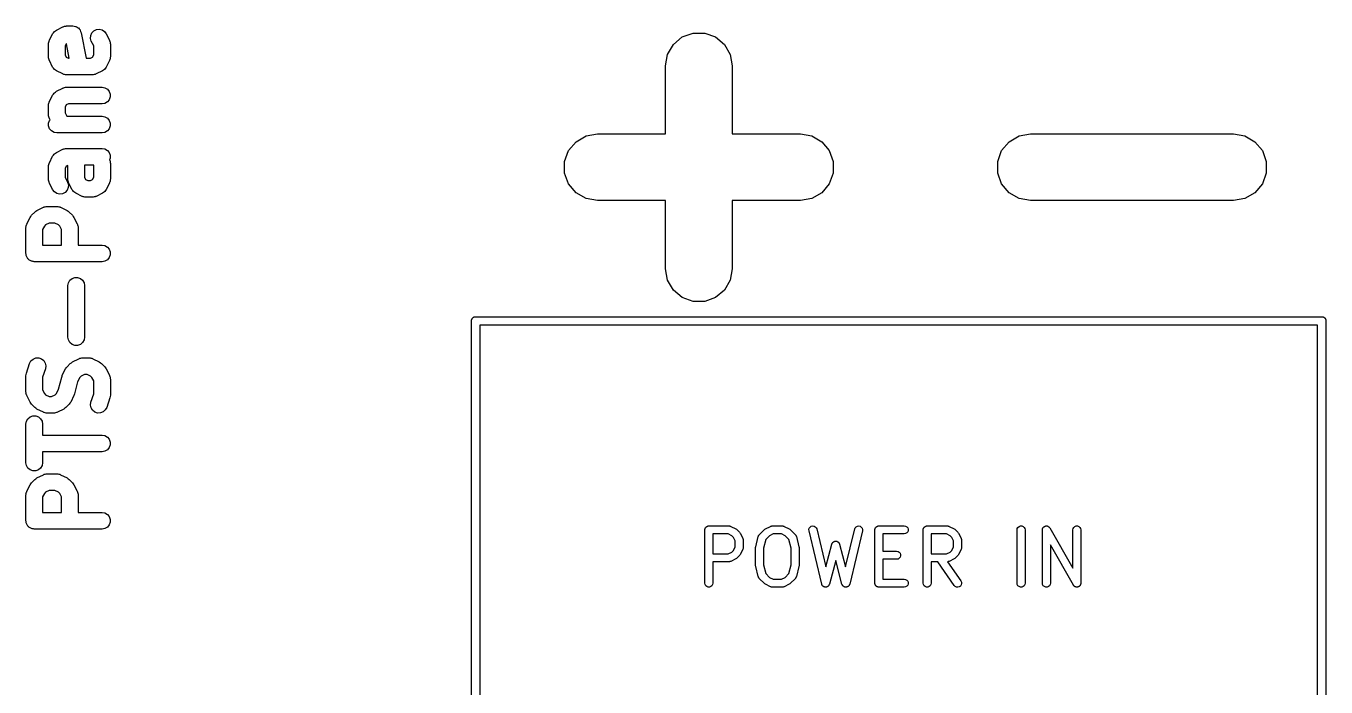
# Model space of a CAD drawing. Extents: x 10 to 287, y -200 to -10.
# Drawn here: x 110.32 to 129.83, y -47.94 to -38.01 of the extents above; entities that cross this region are included whole.
import ezdxf

# ---------------------------------------------------------------- set-up
doc = ezdxf.new("R2010")
doc.units = 0
doc.header["$MEASUREMENT"] = 0
doc.layers.add('BLACK', color=7, linetype='CONTINUOUS')

msp = doc.modelspace()

# ---------------------------------------------------------------- linework, layer by layer
at = {"layer": 'Black'}
for p, q in [((110.775, -38.0757), (110.872, -38.0273)), ((110.872, -38.0273), (110.878, -38.0253)), ((110.878, -38.0253), (110.885, -38.0217)), ((110.885, -38.0217), (110.899, -38.0191)), ((110.899, -38.0191), (110.913, -38.015)), ((110.913, -38.015), (110.92, -38.0154)), ((110.92, -38.0154), (110.927, -38.0141)), ((110.927, -38.0141), (111.024, -38.0141)), ((111.024, -38.0141), (111.044, -38.0177)), ((111.044, -38.0177), (111.064, -38.0207)), ((111.064, -38.0207), (111.066, -38.0214)), ((111.066, -38.0214), (111.067, -38.0217)), ((111.067, -38.0217), (111.085, -38.0318)), ((111.085, -38.0318), (111.102, -38.0416)), ((111.102, -38.0416), (111.103, -38.0427)), ((111.103, -38.0427), (111.105, -38.0434)), ((111.105, -38.0434), (111.118, -38.0589)), ((110.662, -38.256), (110.665, -38.2415)), ((110.665, -38.2415), (110.668, -38.2353)), ((110.668, -38.2353), (110.67, -38.2284)), ((110.67, -38.2284), (110.719, -38.1316)), ((110.719, -38.1316), (110.73, -38.1169)), ((110.73, -38.1169), (110.74, -38.1016)), ((110.74, -38.1016), (110.743, -38.0995)), ((110.743, -38.0995), (110.745, -38.0968)), ((110.745, -38.0968), (110.76, -38.0866)), ((110.76, -38.0866), (110.775, -38.0757)), ((111.118, -38.0589), (111.131, -38.0742)), ((111.131, -38.0742), (111.132, -38.0755)), ((111.132, -38.0755), (111.132, -38.0766)), ((111.132, -38.0766), (111.139, -38.0957)), ((111.139, -38.0957), (111.147, -38.1146)), ((111.147, -38.1146), (111.223, -38.498)), ((111.287, -38.2018), (111.29, -38.1585)), ((111.299, -38.2434), (111.287, -38.2018)), ((111.29, -38.1585), (111.307, -38.1186)), ((111.335, -38.3138), (111.299, -38.2434)), ((111.307, -38.1186), (111.337, -38.0871)), ((111.337, -38.0871), (111.376, -38.0677)), ((111.376, -38.0677), (111.419, -38.0627)), ((111.419, -38.0627), (111.461, -38.0728)), ((111.461, -38.0728), (111.497, -38.0968)), ((111.497, -38.0968), (111.523, -38.1316)), ((111.523, -38.1316), (111.571, -38.2284)), ((111.571, -38.2284), (111.573, -38.2353)), ((111.573, -38.2353), (111.577, -38.2415)), ((111.577, -38.2415), (111.58, -38.256)), ((120.037, -38.2905), (120.17, -38.1789)), ((120.17, -38.1789), (120.333, -38.1195)), ((120.333, -38.1195), (120.507, -38.1195)), ((120.507, -38.1195), (120.67, -38.1789)), ((120.67, -38.1789), (120.803, -38.2905)), ((110.657, -38.2843), (110.659, -38.2772)), ((110.657, -38.4778), (110.657, -38.2843)), ((110.658, -38.27), (110.662, -38.256)), ((110.659, -38.2772), (110.658, -38.27)), ((110.924, -38.2807), (110.907, -38.3138)), ((110.907, -38.3138), (110.907, -38.4483)), ((110.925, -38.2802), (110.924, -38.2807)), ((110.968, -38.498), (110.925, -38.2802)), ((111.335, -38.4483), (111.335, -38.3138)), ((111.58, -38.256), (111.584, -38.27)), ((111.584, -38.27), (111.583, -38.2772)), ((111.583, -38.2772), (111.585, -38.2843)), ((111.585, -38.2843), (111.585, -38.4778)), ((119.95, -38.4409), (120.037, -38.2905)), ((120.803, -38.2905), (120.89, -38.4409)), ((110.659, -38.4849), (110.657, -38.4778)), ((110.658, -38.4921), (110.659, -38.4849)), ((110.662, -38.5061), (110.658, -38.4921)), ((110.665, -38.5206), (110.662, -38.5061)), ((110.668, -38.5268), (110.665, -38.5206)), ((110.67, -38.5337), (110.668, -38.5268)), ((110.719, -38.6305), (110.67, -38.5337)), ((110.73, -38.6452), (110.719, -38.6305)), ((110.907, -38.4483), (110.924, -38.4814)), ((110.924, -38.4814), (110.957, -38.498)), ((110.957, -38.498), (110.968, -38.498)), ((111.223, -38.498), (111.285, -38.498)), ((111.285, -38.498), (111.318, -38.4814)), ((111.318, -38.4814), (111.335, -38.4483)), ((111.523, -38.6305), (111.512, -38.6452)), ((111.571, -38.5337), (111.523, -38.6305)), ((111.573, -38.5268), (111.571, -38.5337)), ((111.577, -38.5206), (111.573, -38.5268)), ((111.58, -38.5061), (111.577, -38.5206)), ((111.584, -38.4921), (111.58, -38.5061)), ((111.585, -38.4778), (111.583, -38.4849)), ((111.583, -38.4849), (111.584, -38.4921)), ((119.92, -38.6119), (119.95, -38.4409)), ((119.92, -39.6357), (119.92, -38.6119)), ((120.89, -38.4409), (120.92, -38.6119)), ((120.92, -38.6119), (120.92, -39.6357)), ((110.74, -38.6605), (110.73, -38.6452)), ((110.743, -38.6626), (110.74, -38.6605)), ((110.745, -38.6653), (110.743, -38.6626)), ((110.76, -38.6755), (110.745, -38.6653)), ((110.775, -38.6864), (110.76, -38.6755)), ((110.872, -38.7348), (110.775, -38.6864)), ((110.878, -38.7368), (110.872, -38.7348)), ((110.885, -38.7404), (110.878, -38.7368)), ((110.899, -38.743), (110.885, -38.7404)), ((110.913, -38.7471), (110.899, -38.743)), ((110.92, -38.7467), (110.913, -38.7471)), ((110.927, -38.748), (110.92, -38.7467)), ((111.314, -38.748), (110.927, -38.748)), ((111.322, -38.7467), (111.314, -38.748)), ((111.329, -38.7471), (111.322, -38.7467)), ((111.343, -38.743), (111.329, -38.7471)), ((111.357, -38.7404), (111.343, -38.743)), ((111.363, -38.7368), (111.357, -38.7404)), ((111.37, -38.7348), (111.363, -38.7368)), ((111.467, -38.6864), (111.37, -38.7348)), ((111.482, -38.6754), (111.467, -38.6864)), ((111.497, -38.6653), (111.482, -38.6754)), ((111.499, -38.6626), (111.497, -38.6653)), ((111.502, -38.6605), (111.499, -38.6626)), ((111.512, -38.6452), (111.502, -38.6605)), ((110.73, -39.0361), (110.74, -39.0208)), ((110.74, -39.0208), (110.743, -39.0188)), ((110.743, -39.0188), (110.745, -39.016)), ((110.745, -39.016), (110.76, -39.0059)), ((110.76, -39.0059), (110.775, -38.995)), ((110.775, -38.995), (110.872, -38.9466)), ((110.872, -38.9466), (110.878, -38.9445)), ((110.878, -38.9445), (110.885, -38.9409)), ((110.885, -38.9409), (110.899, -38.9384)), ((110.899, -38.9384), (110.913, -38.9342)), ((110.913, -38.9342), (110.92, -38.9346)), ((110.92, -38.9346), (110.927, -38.9334)), ((110.927, -38.9334), (111.46, -38.9334)), ((111.46, -38.9334), (111.502, -38.9409)), ((111.502, -38.9409), (111.54, -38.9626)), ((111.54, -38.9626), (111.568, -38.9959)), ((111.568, -38.9959), (111.583, -39.0367)), ((110.657, -39.2035), (110.659, -39.1964)), ((110.657, -39.3487), (110.657, -39.2035)), ((110.658, -39.1892), (110.662, -39.1752)), ((110.659, -39.1964), (110.658, -39.1892)), ((110.662, -39.1752), (110.665, -39.1608)), ((110.665, -39.1608), (110.668, -39.1545)), ((110.668, -39.1545), (110.67, -39.1476)), ((110.67, -39.1476), (110.719, -39.0509)), ((110.719, -39.0509), (110.73, -39.0361)), ((110.924, -39.1999), (110.907, -39.233)), ((110.957, -39.1834), (110.924, -39.1999)), ((111.46, -39.1834), (110.957, -39.1834)), ((111.502, -39.1758), (111.46, -39.1834)), ((111.54, -39.1541), (111.502, -39.1758)), ((111.568, -39.1209), (111.54, -39.1541)), ((111.583, -39.0801), (111.568, -39.1209)), ((111.583, -39.0367), (111.583, -39.0801)), ((110.659, -39.3558), (110.657, -39.3487)), ((110.658, -39.363), (110.659, -39.3558)), ((110.662, -39.377), (110.658, -39.363)), ((110.665, -39.3914), (110.662, -39.377)), ((110.668, -39.3977), (110.665, -39.3914)), ((110.67, -39.4046), (110.668, -39.3977)), ((110.68, -39.424), (110.67, -39.4046)), ((110.907, -39.233), (110.907, -39.3192)), ((110.907, -39.3192), (110.932, -39.3688)), ((110.932, -39.3688), (111.46, -39.3688)), ((111.46, -39.3688), (111.502, -39.3763)), ((111.502, -39.3763), (111.54, -39.3981)), ((111.54, -39.3981), (111.568, -39.4313)), ((110.659, -39.4721), (110.674, -39.4313)), ((110.659, -39.5155), (110.659, -39.4721)), ((110.674, -39.5563), (110.659, -39.5155)), ((110.674, -39.4313), (110.68, -39.424)), ((110.702, -39.5896), (110.674, -39.5563)), ((110.74, -39.6113), (110.702, -39.5896)), ((110.782, -39.6188), (110.74, -39.6113)), ((111.502, -39.6113), (111.46, -39.6188)), ((111.54, -39.5896), (111.502, -39.6113)), ((111.568, -39.5563), (111.54, -39.5896)), ((111.568, -39.4313), (111.583, -39.4721)), ((111.583, -39.5155), (111.568, -39.5563)), ((111.583, -39.4721), (111.583, -39.5155)), ((111.46, -39.6188), (110.782, -39.6188)), ((118.463, -39.8857), (118.575, -39.7527)), ((118.575, -39.7527), (118.725, -39.6659)), ((118.725, -39.6659), (118.896, -39.6357)), ((118.896, -39.6357), (119.92, -39.6357)), ((120.92, -39.6357), (121.944, -39.6357)), ((121.944, -39.6357), (122.115, -39.6659)), ((122.115, -39.6659), (122.265, -39.7527)), ((122.265, -39.7527), (122.377, -39.8857)), ((124.963, -39.8857), (125.075, -39.7527)), ((125.075, -39.7527), (125.225, -39.6659)), ((125.225, -39.6659), (125.396, -39.6357)), ((125.396, -39.6357), (128.444, -39.6357)), ((128.444, -39.6357), (128.615, -39.6659)), ((128.615, -39.6659), (128.765, -39.7527)), ((128.765, -39.7527), (128.877, -39.8857)), ((110.67, -40.0669), (110.719, -39.9701)), ((110.719, -39.9701), (110.73, -39.9554)), ((110.73, -39.9554), (110.74, -39.9401)), ((110.74, -39.9401), (110.743, -39.938)), ((110.743, -39.938), (110.745, -39.9352)), ((110.745, -39.9352), (110.76, -39.9251)), ((110.76, -39.9251), (110.775, -39.9142)), ((110.775, -39.9142), (110.872, -39.8658)), ((110.872, -39.8658), (110.878, -39.8638)), ((110.878, -39.8638), (110.885, -39.8602)), ((110.885, -39.8602), (110.899, -39.8576)), ((110.899, -39.8576), (110.913, -39.8534)), ((110.913, -39.8534), (110.92, -39.8539)), ((110.92, -39.8539), (110.927, -39.8526)), ((110.927, -39.8526), (111.46, -39.8526)), ((111.46, -39.8526), (111.502, -39.8602)), ((111.502, -39.8602), (111.54, -39.8819)), ((111.54, -39.8819), (111.568, -39.9151)), ((111.568, -39.9151), (111.583, -39.9559)), ((111.583, -39.9993), (111.573, -40.025)), ((111.583, -39.9559), (111.583, -39.9993)), ((118.404, -40.0489), (118.463, -39.8857)), ((122.377, -39.8857), (122.436, -40.0489)), ((124.904, -40.0489), (124.963, -39.8857)), ((128.877, -39.8857), (128.936, -40.0489)), ((110.657, -40.1228), (110.659, -40.1157)), ((110.657, -40.3163), (110.657, -40.1228)), ((110.658, -40.1085), (110.662, -40.0944)), ((110.659, -40.1157), (110.658, -40.1085)), ((110.662, -40.0944), (110.665, -40.08)), ((110.665, -40.08), (110.668, -40.0738)), ((110.668, -40.0738), (110.67, -40.0669)), ((110.924, -40.1192), (110.907, -40.1523)), ((110.907, -40.1523), (110.907, -40.2868)), ((110.948, -40.1073), (110.924, -40.1192)), ((110.948, -40.3163), (110.948, -40.1073)), ((111.198, -40.1026), (111.198, -40.2868)), ((111.334, -40.1026), (111.198, -40.1026)), ((111.335, -40.1039), (111.334, -40.1026)), ((111.335, -40.2868), (111.335, -40.1039)), ((111.573, -40.025), (111.573, -40.0254)), ((111.573, -40.0254), (111.577, -40.0316)), ((111.577, -40.0316), (111.58, -40.0461)), ((111.58, -40.0461), (111.584, -40.0601)), ((111.584, -40.0601), (111.583, -40.0673)), ((111.583, -40.0673), (111.585, -40.0744)), ((111.585, -40.0744), (111.585, -40.3163)), ((118.404, -40.2225), (118.404, -40.0489)), ((122.436, -40.0489), (122.436, -40.2225)), ((124.904, -40.2225), (124.904, -40.0489)), ((128.936, -40.0489), (128.936, -40.2225)), ((110.659, -40.3234), (110.657, -40.3163)), ((110.658, -40.3306), (110.659, -40.3234)), ((110.662, -40.3446), (110.658, -40.3306)), ((110.665, -40.359), (110.662, -40.3446)), ((110.668, -40.3653), (110.665, -40.359)), ((110.67, -40.3722), (110.668, -40.3653)), ((110.719, -40.4689), (110.67, -40.3722)), ((110.907, -40.2868), (110.942, -40.3571)), ((110.942, -40.3571), (110.955, -40.3988)), ((110.949, -40.3234), (110.948, -40.3163)), ((110.948, -40.3306), (110.949, -40.3234)), ((110.953, -40.3446), (110.948, -40.3306)), ((110.955, -40.359), (110.953, -40.3446)), ((110.959, -40.3653), (110.955, -40.359)), ((110.961, -40.3722), (110.959, -40.3653)), ((111.009, -40.4689), (110.961, -40.3722)), ((111.198, -40.2868), (111.214, -40.3199)), ((111.214, -40.3199), (111.247, -40.3364)), ((111.247, -40.3364), (111.285, -40.3364)), ((111.285, -40.3364), (111.318, -40.3199)), ((111.318, -40.3199), (111.335, -40.2868)), ((111.571, -40.3722), (111.523, -40.4689)), ((111.573, -40.3653), (111.571, -40.3722)), ((111.577, -40.359), (111.573, -40.3653)), ((111.58, -40.3446), (111.577, -40.359)), ((111.584, -40.3306), (111.58, -40.3446)), ((111.585, -40.3163), (111.583, -40.3234)), ((111.583, -40.3234), (111.584, -40.3306)), ((118.463, -40.3857), (118.404, -40.2225)), ((118.575, -40.5187), (118.463, -40.3857)), ((122.377, -40.3857), (122.265, -40.5187)), ((122.436, -40.2225), (122.377, -40.3857)), ((124.963, -40.3857), (124.904, -40.2225)), ((125.075, -40.5187), (124.963, -40.3857)), ((128.877, -40.3857), (128.765, -40.5187)), ((128.936, -40.2225), (128.877, -40.3857)), ((110.745, -40.5038), (110.719, -40.4689)), ((110.781, -40.5277), (110.745, -40.5038)), ((110.823, -40.5378), (110.781, -40.5277)), ((110.866, -40.5329), (110.823, -40.5378)), ((110.905, -40.5134), (110.866, -40.5329)), ((110.935, -40.4819), (110.905, -40.5134)), ((110.952, -40.4421), (110.935, -40.4819)), ((110.955, -40.3988), (110.952, -40.4421)), ((111.02, -40.4837), (111.009, -40.4689)), ((111.03, -40.499), (111.02, -40.4837)), ((111.033, -40.501), (111.03, -40.499)), ((111.035, -40.5038), (111.033, -40.501)), ((111.05, -40.5139), (111.035, -40.5038)), ((111.065, -40.5249), (111.05, -40.5139)), ((111.162, -40.5732), (111.065, -40.5249)), ((111.169, -40.5753), (111.162, -40.5732)), ((111.175, -40.5789), (111.169, -40.5753)), ((111.189, -40.5814), (111.175, -40.5789)), ((111.203, -40.5856), (111.189, -40.5814)), ((111.211, -40.5852), (111.203, -40.5856)), ((111.218, -40.5864), (111.211, -40.5852)), ((111.314, -40.5864), (111.218, -40.5864)), ((111.322, -40.5852), (111.314, -40.5864)), ((111.329, -40.5856), (111.322, -40.5852)), ((111.343, -40.5814), (111.329, -40.5856)), ((111.357, -40.5789), (111.343, -40.5814)), ((111.363, -40.5753), (111.357, -40.5789)), ((111.37, -40.5732), (111.363, -40.5753)), ((111.467, -40.5249), (111.37, -40.5732)), ((111.482, -40.5139), (111.467, -40.5249)), ((111.497, -40.5038), (111.482, -40.5139)), ((111.499, -40.501), (111.497, -40.5038)), ((111.502, -40.499), (111.499, -40.501)), ((111.512, -40.4837), (111.502, -40.499)), ((111.523, -40.4689), (111.512, -40.4837)), ((118.725, -40.6056), (118.575, -40.5187)), ((122.265, -40.5187), (122.115, -40.6056)), ((125.225, -40.6056), (125.075, -40.5187)), ((128.765, -40.5187), (128.615, -40.6056)), ((110.484, -40.7851), (110.581, -40.7367)), ((110.581, -40.7367), (110.588, -40.7346)), ((110.588, -40.7346), (110.594, -40.731)), ((110.594, -40.731), (110.609, -40.7285)), ((110.609, -40.7285), (110.623, -40.7243)), ((110.623, -40.7243), (110.63, -40.7247)), ((110.63, -40.7247), (110.637, -40.7235)), ((110.637, -40.7235), (110.782, -40.7235)), ((110.782, -40.7235), (110.789, -40.7247)), ((110.789, -40.7247), (110.797, -40.7243)), ((110.797, -40.7243), (110.811, -40.7285)), ((110.811, -40.7285), (110.825, -40.731)), ((110.825, -40.731), (110.831, -40.7346)), ((110.831, -40.7346), (110.838, -40.7367)), ((110.838, -40.7367), (110.935, -40.7851)), ((118.896, -40.6357), (118.725, -40.6056)), ((119.92, -40.6357), (118.896, -40.6357)), ((119.92, -41.6595), (119.92, -40.6357)), ((121.944, -40.6357), (120.92, -40.6357)), ((120.92, -40.6357), (120.92, -41.6595)), ((122.115, -40.6056), (121.944, -40.6357)), ((125.396, -40.6357), (125.225, -40.6056)), ((128.444, -40.6357), (125.396, -40.6357)), ((128.615, -40.6056), (128.444, -40.6357)), ((110.332, -40.9861), (110.38, -40.8893)), ((110.38, -40.8893), (110.392, -40.8732)), ((110.392, -40.8732), (110.404, -40.8569)), ((110.404, -40.8569), (110.452, -40.8085)), ((110.452, -40.8085), (110.468, -40.797)), ((110.468, -40.797), (110.484, -40.7851)), ((110.667, -40.9735), (110.614, -40.9996)), ((110.753, -40.9735), (110.667, -40.9735)), ((110.805, -40.9996), (110.753, -40.9735)), ((110.935, -40.7851), (110.951, -40.797)), ((110.951, -40.797), (110.967, -40.8085)), ((110.967, -40.8085), (111.016, -40.8569)), ((111.016, -40.8569), (111.027, -40.8732)), ((111.027, -40.8732), (111.039, -40.8893)), ((111.039, -40.8893), (111.088, -40.9861)), ((110.319, -41.0277), (110.324, -41.0137)), ((110.32, -41.0349), (110.319, -41.0277)), ((110.319, -41.042), (110.32, -41.0349)), ((110.319, -41.429), (110.319, -41.042)), ((110.324, -41.0137), (110.326, -40.9992)), ((110.326, -40.9992), (110.33, -40.993)), ((110.33, -40.993), (110.332, -40.9861)), ((110.595, -41.0193), (110.569, -41.0715)), ((110.569, -41.0715), (110.569, -41.304)), ((110.614, -40.9996), (110.595, -41.0193)), ((110.825, -41.0193), (110.805, -40.9996)), ((110.851, -41.0715), (110.825, -41.0193)), ((110.851, -41.304), (110.851, -41.0715)), ((111.088, -40.9861), (111.09, -40.993)), ((111.09, -40.993), (111.093, -40.9992)), ((111.093, -40.9992), (111.096, -41.0137)), ((111.096, -41.0137), (111.1, -41.0277)), ((111.1, -41.0277), (111.1, -41.0349)), ((111.1, -41.0349), (111.101, -41.042)), ((111.101, -41.042), (111.101, -41.304)), ((110.569, -41.304), (110.851, -41.304)), ((111.101, -41.304), (111.46, -41.304)), ((111.46, -41.304), (111.502, -41.3116)), ((111.502, -41.3116), (111.54, -41.3333)), ((111.54, -41.3333), (111.568, -41.3665)), ((111.568, -41.3665), (111.583, -41.4073)), ((110.321, -41.4398), (110.319, -41.429)), ((110.321, -41.4508), (110.321, -41.4398)), ((110.324, -41.461), (110.321, -41.4508)), ((110.326, -41.4718), (110.324, -41.461)), ((110.332, -41.4813), (110.326, -41.4718)), ((110.335, -41.4915), (110.332, -41.4813)), ((110.342, -41.4999), (110.335, -41.4915)), ((110.348, -41.5094), (110.342, -41.4999)), ((110.356, -41.5164), (110.348, -41.5094)), ((110.363, -41.5248), (110.356, -41.5164)), ((110.373, -41.5303), (110.363, -41.5248)), ((110.381, -41.5373), (110.373, -41.5303)), ((110.391, -41.541), (110.381, -41.5373)), ((110.401, -41.5465), (110.391, -41.541)), ((110.412, -41.5484), (110.401, -41.5465)), ((110.422, -41.5521), (110.412, -41.5484)), ((110.433, -41.5521), (110.422, -41.5521)), ((110.444, -41.554), (110.433, -41.5521)), ((111.46, -41.554), (110.444, -41.554)), ((111.502, -41.5465), (111.46, -41.554)), ((111.54, -41.5248), (111.502, -41.5465)), ((111.568, -41.4915), (111.54, -41.5248)), ((111.583, -41.4508), (111.568, -41.4915)), ((111.583, -41.4073), (111.583, -41.4508)), ((119.95, -41.8305), (119.92, -41.6595)), ((120.92, -41.6595), (120.89, -41.8305)), ((110.948, -41.9129), (110.955, -41.8701)), ((110.948, -42.687), (110.948, -41.9129)), ((110.955, -41.8701), (110.977, -41.8325)), ((110.977, -41.8325), (111.01, -41.8046)), ((111.01, -41.8046), (111.051, -41.7898)), ((111.051, -41.7898), (111.094, -41.7898)), ((111.094, -41.7898), (111.135, -41.8046)), ((111.135, -41.8046), (111.168, -41.8325)), ((111.168, -41.8325), (111.19, -41.8701)), ((111.19, -41.8701), (111.198, -41.9129)), ((111.198, -41.9129), (111.198, -42.687)), ((120.037, -41.9809), (119.95, -41.8305)), ((120.89, -41.8305), (120.803, -41.9809)), ((120.17, -42.0925), (120.037, -41.9809)), ((120.333, -42.1519), (120.17, -42.0925)), ((120.67, -42.0925), (120.507, -42.1519)), ((120.803, -41.9809), (120.67, -42.0925)), ((120.507, -42.1519), (120.333, -42.1519)), ((117.005, -42.4434), (117.006, -42.4379)), ((117.005, -54.9427), (117.005, -42.4434)), ((117.006, -42.4324), (117.008, -42.4272)), ((117.006, -42.4379), (117.006, -42.4324)), ((117.008, -42.4272), (117.009, -42.4217)), ((117.009, -42.4217), (117.012, -42.4169)), ((117.012, -42.4169), (117.014, -42.4117)), ((117.014, -42.4117), (117.017, -42.4074)), ((117.017, -42.4074), (117.02, -42.4026)), ((117.02, -42.4026), (117.024, -42.399)), ((117.024, -42.399), (117.028, -42.3948)), ((117.028, -42.3948), (117.033, -42.392)), ((117.033, -42.392), (117.037, -42.3884)), ((117.037, -42.3884), (117.042, -42.3865)), ((117.042, -42.3865), (117.047, -42.3837)), ((117.047, -42.3837), (117.052, -42.3828)), ((117.052, -42.3828), (117.058, -42.3809)), ((117.058, -42.3809), (117.063, -42.3809)), ((117.063, -42.3809), (117.069, -42.3799)), ((117.069, -42.3799), (129.769, -42.3799)), ((117.132, -42.5069), (117.132, -54.8792)), ((129.705, -42.5069), (117.132, -42.5069)), ((129.705, -54.8792), (129.705, -42.5069)), ((129.769, -42.3799), (129.774, -42.3809)), ((129.774, -42.3809), (129.78, -42.3809)), ((129.78, -42.3809), (129.785, -42.3828)), ((129.785, -42.3828), (129.79, -42.3837)), ((129.79, -42.3837), (129.795, -42.3865)), ((129.795, -42.3865), (129.8, -42.3884)), ((129.8, -42.3884), (129.805, -42.392)), ((129.805, -42.392), (129.809, -42.3948)), ((129.809, -42.3948), (129.813, -42.399)), ((129.813, -42.399), (129.817, -42.4026)), ((129.817, -42.4026), (129.82, -42.4074)), ((129.82, -42.4074), (129.824, -42.4117)), ((129.824, -42.4117), (129.825, -42.4169)), ((129.825, -42.4169), (129.828, -42.4217)), ((129.828, -42.4217), (129.829, -42.4272)), ((129.829, -42.4272), (129.831, -42.4324)), ((129.831, -42.4324), (129.831, -42.4379)), ((129.831, -42.4379), (129.832, -42.4434)), ((129.832, -42.4434), (129.832, -54.9427)), ((110.955, -42.7297), (110.948, -42.687)), ((110.977, -42.7673), (110.955, -42.7297)), ((111.19, -42.7297), (111.168, -42.7673)), ((111.198, -42.687), (111.19, -42.7297)), ((111.01, -42.7952), (110.977, -42.7673)), ((111.051, -42.8101), (111.01, -42.7952)), ((111.094, -42.8101), (111.051, -42.8101)), ((111.135, -42.7952), (111.094, -42.8101)), ((111.168, -42.7673), (111.135, -42.7952)), ((110.325, -43.228), (110.373, -43.0829)), ((110.373, -43.0829), (110.394, -43.0447)), ((110.394, -43.0447), (110.427, -43.0159)), ((110.427, -43.0159), (110.467, -42.9999)), ((110.467, -42.9999), (110.51, -42.9987)), ((110.51, -42.9987), (110.552, -43.0125)), ((110.552, -43.0125), (110.586, -43.0394)), ((110.586, -43.0394), (110.608, -43.0764)), ((110.608, -43.0764), (110.617, -43.119)), ((110.617, -43.119), (110.611, -43.1619)), ((110.936, -43.1308), (110.984, -43.0824)), ((110.984, -43.0824), (111.001, -43.0709)), ((111.001, -43.0709), (111.017, -43.059)), ((111.017, -43.059), (111.113, -43.0106)), ((111.113, -43.0106), (111.12, -43.0085)), ((111.12, -43.0085), (111.127, -43.0049)), ((111.127, -43.0049), (111.141, -43.0024)), ((111.141, -43.0024), (111.155, -42.9982)), ((111.155, -42.9982), (111.162, -42.9986)), ((111.162, -42.9986), (111.169, -42.9974)), ((111.169, -42.9974), (111.266, -42.9974)), ((111.266, -42.9974), (111.273, -42.9986)), ((111.273, -42.9986), (111.28, -42.9982)), ((111.28, -42.9982), (111.294, -43.0024)), ((111.294, -43.0024), (111.309, -43.0049)), ((111.309, -43.0049), (111.315, -43.0085)), ((111.315, -43.0085), (111.322, -43.0106)), ((111.322, -43.0106), (111.419, -43.059)), ((111.419, -43.059), (111.435, -43.0709)), ((111.435, -43.0709), (111.451, -43.0824)), ((111.451, -43.0824), (111.5, -43.1308)), ((110.319, -43.2675), (110.322, -43.2478)), ((110.319, -43.5094), (110.319, -43.2675)), ((110.322, -43.2478), (110.325, -43.228)), ((110.611, -43.1619), (110.569, -43.2878)), ((110.569, -43.2878), (110.569, -43.4799)), ((110.809, -43.4658), (110.855, -43.2856)), ((110.855, -43.2856), (110.86, -43.2731)), ((110.86, -43.2731), (110.864, -43.26)), ((110.864, -43.26), (110.912, -43.1632)), ((110.912, -43.1632), (110.924, -43.1471)), ((110.924, -43.1471), (110.936, -43.1308)), ((111.127, -43.2932), (111.094, -43.3595)), ((111.147, -43.2735), (111.127, -43.2932)), ((111.199, -43.2474), (111.147, -43.2735)), ((111.237, -43.2474), (111.199, -43.2474)), ((111.289, -43.2735), (111.237, -43.2474)), ((111.309, -43.2932), (111.289, -43.2735)), ((111.335, -43.3454), (111.309, -43.2932)), ((111.5, -43.1308), (111.511, -43.1472)), ((111.511, -43.1472), (111.523, -43.1632)), ((111.523, -43.1632), (111.571, -43.26)), ((111.571, -43.26), (111.573, -43.2669)), ((111.573, -43.2669), (111.577, -43.2732)), ((111.577, -43.2732), (111.58, -43.2876)), ((111.58, -43.2876), (111.584, -43.3016)), ((111.584, -43.3016), (111.583, -43.3088)), ((111.583, -43.3088), (111.585, -43.3159)), ((111.585, -43.3159), (111.585, -43.5578)), ((110.32, -43.5165), (110.319, -43.5094)), ((110.569, -43.4799), (110.595, -43.5321)), ((110.776, -43.5321), (110.809, -43.4658)), ((111.094, -43.3595), (111.049, -43.5397)), ((111.335, -43.5375), (111.335, -43.3454)), ((110.319, -43.5237), (110.32, -43.5165)), ((110.324, -43.5378), (110.319, -43.5237)), ((110.326, -43.5522), (110.324, -43.5378)), ((110.33, -43.5584), (110.326, -43.5522)), ((110.332, -43.5653), (110.33, -43.5584)), ((110.38, -43.6621), (110.332, -43.5653)), ((110.392, -43.6782), (110.38, -43.6621)), ((110.404, -43.6946), (110.392, -43.6782)), ((110.452, -43.743), (110.404, -43.6946)), ((110.595, -43.5321), (110.614, -43.5518)), ((110.614, -43.5518), (110.667, -43.578)), ((110.667, -43.578), (110.704, -43.578)), ((110.704, -43.578), (110.757, -43.5518)), ((110.757, -43.5518), (110.776, -43.5321)), ((110.967, -43.6946), (110.919, -43.743)), ((110.979, -43.6782), (110.967, -43.6946)), ((110.991, -43.6621), (110.979, -43.6782)), ((111.039, -43.5653), (110.991, -43.6621)), ((111.043, -43.5522), (111.039, -43.5653)), ((111.049, -43.5397), (111.043, -43.5522)), ((111.286, -43.7064), (111.293, -43.6634)), ((111.295, -43.7489), (111.286, -43.7064)), ((111.293, -43.6634), (111.335, -43.5375)), ((111.578, -43.5973), (111.53, -43.7425)), ((111.581, -43.5775), (111.578, -43.5973)), ((111.585, -43.5578), (111.581, -43.5775)), ((110.348, -43.9129), (110.381, -43.885)), ((110.381, -43.885), (110.422, -43.8701)), ((110.422, -43.8701), (110.465, -43.8701)), ((110.468, -43.7544), (110.452, -43.743)), ((110.465, -43.8701), (110.506, -43.885)), ((110.484, -43.7664), (110.468, -43.7544)), ((110.581, -43.8148), (110.484, -43.7664)), ((110.506, -43.885), (110.539, -43.9129)), ((110.588, -43.8168), (110.581, -43.8148)), ((110.594, -43.8204), (110.588, -43.8168)), ((110.609, -43.823), (110.594, -43.8204)), ((110.623, -43.8271), (110.609, -43.823)), ((110.63, -43.8267), (110.623, -43.8271)), ((110.637, -43.828), (110.63, -43.8267)), ((110.734, -43.828), (110.637, -43.828)), ((110.741, -43.8267), (110.734, -43.828)), ((110.748, -43.8271), (110.741, -43.8267)), ((110.762, -43.823), (110.748, -43.8271)), ((110.777, -43.8204), (110.762, -43.823)), ((110.783, -43.8168), (110.777, -43.8204)), ((110.79, -43.8148), (110.783, -43.8168)), ((110.887, -43.7664), (110.79, -43.8148)), ((110.903, -43.7544), (110.887, -43.7664)), ((110.919, -43.743), (110.903, -43.7544)), ((111.318, -43.7859), (111.295, -43.7489)), ((111.352, -43.8129), (111.318, -43.7859)), ((111.393, -43.8266), (111.352, -43.8129)), ((111.436, -43.8254), (111.393, -43.8266)), ((111.477, -43.8095), (111.436, -43.8254)), ((111.509, -43.7807), (111.477, -43.8095)), ((111.53, -43.7425), (111.509, -43.7807)), ((110.319, -43.9932), (110.326, -43.9505)), ((110.319, -44.5738), (110.319, -43.9932)), ((110.326, -43.9505), (110.348, -43.9129)), ((110.539, -43.9129), (110.561, -43.9505)), ((110.561, -43.9505), (110.569, -43.9932)), ((110.569, -43.9932), (110.569, -44.1585)), ((110.569, -44.1585), (111.46, -44.1585)), ((111.46, -44.1585), (111.502, -44.1661)), ((111.502, -44.1661), (111.54, -44.1878)), ((111.54, -44.1878), (111.568, -44.221)), ((111.568, -44.221), (111.583, -44.2618)), ((111.583, -44.2618), (111.583, -44.3052)), ((111.46, -44.4085), (110.569, -44.4085)), ((110.569, -44.4085), (110.569, -44.5738)), ((111.502, -44.401), (111.46, -44.4085)), ((111.54, -44.3793), (111.502, -44.401)), ((111.568, -44.346), (111.54, -44.3793)), ((111.583, -44.3052), (111.568, -44.346)), ((110.326, -44.6166), (110.319, -44.5738)), ((110.348, -44.6542), (110.326, -44.6166)), ((110.381, -44.6821), (110.348, -44.6542)), ((110.422, -44.6969), (110.381, -44.6821)), ((110.506, -44.6821), (110.465, -44.6969)), ((110.539, -44.6542), (110.506, -44.6821)), ((110.561, -44.6166), (110.539, -44.6542)), ((110.569, -44.5738), (110.561, -44.6166)), ((110.392, -44.8889), (110.404, -44.8725)), ((110.404, -44.8725), (110.452, -44.8241)), ((110.465, -44.6969), (110.422, -44.6969)), ((110.452, -44.8241), (110.468, -44.8126)), ((110.468, -44.8126), (110.484, -44.8007)), ((110.484, -44.8007), (110.581, -44.7523)), ((110.581, -44.7523), (110.588, -44.7502)), ((110.588, -44.7502), (110.594, -44.7466)), ((110.594, -44.7466), (110.609, -44.7441)), ((110.609, -44.7441), (110.623, -44.7399)), ((110.623, -44.7399), (110.63, -44.7403)), ((110.63, -44.7403), (110.637, -44.7391)), ((110.637, -44.7391), (110.782, -44.7391)), ((110.782, -44.7391), (110.789, -44.7403)), ((110.789, -44.7403), (110.797, -44.7399)), ((110.797, -44.7399), (110.811, -44.7441)), ((110.811, -44.7441), (110.825, -44.7466)), ((110.825, -44.7466), (110.831, -44.7502)), ((110.831, -44.7502), (110.838, -44.7523)), ((110.838, -44.7523), (110.935, -44.8007)), ((110.935, -44.8007), (110.951, -44.8126)), ((110.951, -44.8126), (110.967, -44.8241)), ((110.967, -44.8241), (111.016, -44.8725)), ((111.016, -44.8725), (111.027, -44.8889)), ((110.319, -45.0433), (110.324, -45.0293)), ((110.32, -45.0505), (110.319, -45.0433)), ((110.319, -45.0576), (110.32, -45.0505)), ((110.319, -45.4447), (110.319, -45.0576)), ((110.324, -45.0293), (110.326, -45.0149)), ((110.326, -45.0149), (110.33, -45.0086)), ((110.33, -45.0086), (110.332, -45.0017)), ((110.332, -45.0017), (110.38, -44.905)), ((110.38, -44.905), (110.392, -44.8889)), ((110.595, -45.0349), (110.569, -45.0871)), ((110.614, -45.0152), (110.595, -45.0349)), ((110.667, -44.9891), (110.614, -45.0152)), ((110.753, -44.9891), (110.667, -44.9891)), ((110.805, -45.0152), (110.753, -44.9891)), ((110.825, -45.0349), (110.805, -45.0152)), ((110.851, -45.0871), (110.825, -45.0349)), ((111.027, -44.8889), (111.039, -44.905)), ((111.039, -44.905), (111.088, -45.0017)), ((111.088, -45.0017), (111.09, -45.0086)), ((111.09, -45.0086), (111.093, -45.0149)), ((111.093, -45.0149), (111.096, -45.0293)), ((111.096, -45.0293), (111.1, -45.0433)), ((111.1, -45.0433), (111.1, -45.0505)), ((111.1, -45.0505), (111.101, -45.0576)), ((111.101, -45.0576), (111.101, -45.3197)), ((110.569, -45.0871), (110.569, -45.3197)), ((110.851, -45.3197), (110.851, -45.0871)), ((110.321, -45.4554), (110.319, -45.4447)), ((110.321, -45.4664), (110.321, -45.4554)), ((110.569, -45.3197), (110.851, -45.3197)), ((111.101, -45.3197), (111.46, -45.3197)), ((111.46, -45.3197), (111.502, -45.3272)), ((111.502, -45.3272), (111.54, -45.3489)), ((111.54, -45.3489), (111.568, -45.3822)), ((111.568, -45.3822), (111.583, -45.423)), ((111.583, -45.423), (111.583, -45.4664)), ((110.324, -45.4766), (110.321, -45.4664)), ((110.326, -45.4874), (110.324, -45.4766)), ((110.332, -45.4969), (110.326, -45.4874)), ((110.335, -45.5072), (110.332, -45.4969)), ((110.342, -45.5155), (110.335, -45.5072)), ((110.348, -45.525), (110.342, -45.5155)), ((110.356, -45.532), (110.348, -45.525)), ((110.363, -45.5404), (110.356, -45.532)), ((110.373, -45.5459), (110.363, -45.5404)), ((110.381, -45.5529), (110.373, -45.5459)), ((110.391, -45.5567), (110.381, -45.5529)), ((110.401, -45.5621), (110.391, -45.5567)), ((110.412, -45.564), (110.401, -45.5621)), ((110.422, -45.5678), (110.412, -45.564)), ((110.433, -45.5678), (110.422, -45.5678)), ((110.444, -45.5697), (110.433, -45.5678)), ((111.46, -45.5697), (110.444, -45.5697)), ((111.502, -45.5621), (111.46, -45.5697)), ((111.54, -45.5404), (111.502, -45.5621)), ((111.568, -45.5072), (111.54, -45.5404)), ((111.583, -45.4664), (111.568, -45.5072)), ((120.508, -45.5818), (120.509, -45.5767)), ((120.508, -46.3819), (120.508, -45.5818)), ((120.509, -45.5715), (120.511, -45.5666)), ((120.509, -45.5767), (120.509, -45.5715)), ((120.511, -45.5666), (120.512, -45.5614)), ((120.512, -45.5614), (120.514, -45.5569)), ((120.514, -45.5569), (120.516, -45.552)), ((120.516, -45.552), (120.519, -45.548)), ((120.519, -45.548), (120.522, -45.5435)), ((120.522, -45.5435), (120.526, -45.5401)), ((120.526, -45.5401), (120.529, -45.5361)), ((120.529, -45.5361), (120.534, -45.5335)), ((120.534, -45.5335), (120.538, -45.5302)), ((120.538, -45.5302), (120.543, -45.5284)), ((120.543, -45.5284), (120.547, -45.5258)), ((120.547, -45.5258), (120.552, -45.5249)), ((120.552, -45.5249), (120.557, -45.5231)), ((120.557, -45.5231), (120.563, -45.5231)), ((120.563, -45.5231), (120.568, -45.5222)), ((120.568, -45.5222), (120.873, -45.5222)), ((120.627, -45.6415), (120.627, -45.9413)), ((120.858, -45.6415), (120.627, -45.6415)), ((120.913, -45.669), (120.858, -45.6415)), ((120.873, -45.5222), (120.876, -45.5228)), ((120.876, -45.5228), (120.879, -45.5226)), ((120.879, -45.5226), (120.886, -45.5245)), ((120.886, -45.5245), (120.893, -45.5258)), ((120.893, -45.5258), (120.896, -45.5275)), ((120.896, -45.5275), (120.899, -45.5285)), ((120.899, -45.5285), (120.975, -45.5666)), ((120.975, -45.5666), (120.983, -45.5723)), ((120.983, -45.5723), (120.991, -45.5777)), ((120.991, -45.5777), (121.029, -45.6158)), ((121.029, -45.6158), (121.035, -45.6237)), ((121.035, -45.6237), (121.04, -45.6314)), ((121.04, -45.6314), (121.078, -45.7076)), ((121.318, -45.6627), (121.322, -45.6586)), ((121.322, -45.6586), (121.326, -45.6539)), ((121.326, -45.6539), (121.402, -45.5777)), ((121.402, -45.5777), (121.41, -45.5723)), ((121.41, -45.5723), (121.417, -45.5666)), ((121.417, -45.5666), (121.494, -45.5285)), ((121.534, -45.6415), (121.479, -45.669)), ((121.494, -45.5285), (121.497, -45.5275)), ((121.497, -45.5275), (121.5, -45.5258)), ((121.5, -45.5258), (121.507, -45.5245)), ((121.507, -45.5245), (121.513, -45.5226)), ((121.513, -45.5226), (121.517, -45.5228)), ((121.517, -45.5228), (121.52, -45.5222)), ((121.52, -45.5222), (121.673, -45.5222)), ((121.659, -45.6415), (121.534, -45.6415)), ((121.713, -45.669), (121.659, -45.6415)), ((121.673, -45.5222), (121.676, -45.5228)), ((121.676, -45.5228), (121.679, -45.5226)), ((121.679, -45.5226), (121.686, -45.5245)), ((121.686, -45.5245), (121.693, -45.5258)), ((121.693, -45.5258), (121.696, -45.5275)), ((121.696, -45.5275), (121.699, -45.5285)), ((121.699, -45.5285), (121.776, -45.5666)), ((121.776, -45.5666), (121.783, -45.5723)), ((121.783, -45.5723), (121.791, -45.5777)), ((121.791, -45.5777), (121.867, -45.6539)), ((121.867, -45.6539), (121.871, -45.6586)), ((121.871, -45.6586), (121.875, -45.6627)), ((122.071, -45.575), (122.076, -45.5551)), ((122.072, -45.5957), (122.071, -45.575)), ((122.262, -46.3958), (122.072, -45.5957)), ((122.076, -45.5551), (122.089, -45.5385)), ((122.089, -45.5385), (122.106, -45.5271)), ((122.106, -45.5271), (122.126, -45.5223)), ((122.126, -45.5223), (122.147, -45.5247)), ((122.147, -45.5247), (122.165, -45.5339)), ((122.165, -45.5339), (122.18, -45.549)), ((122.18, -45.549), (122.188, -45.568)), ((122.188, -45.568), (122.324, -46.138)), ((122.622, -46.138), (122.758, -45.568)), ((122.874, -45.5957), (122.683, -46.3958)), ((122.758, -45.568), (122.766, -45.549)), ((122.766, -45.549), (122.78, -45.5339)), ((122.78, -45.5339), (122.799, -45.5247)), ((122.799, -45.5247), (122.819, -45.5223)), ((122.819, -45.5223), (122.839, -45.5271)), ((122.839, -45.5271), (122.857, -45.5385)), ((122.857, -45.5385), (122.869, -45.5551)), ((122.869, -45.5551), (122.875, -45.575)), ((122.875, -45.575), (122.874, -45.5957)), ((123.061, -45.5818), (123.062, -45.5767)), ((123.061, -46.3819), (123.061, -45.5818)), ((123.062, -45.5715), (123.063, -45.5666)), ((123.062, -45.5767), (123.062, -45.5715)), ((123.063, -45.5666), (123.064, -45.5614)), ((123.064, -45.5614), (123.067, -45.5569)), ((123.067, -45.5569), (123.069, -45.552)), ((123.069, -45.552), (123.072, -45.548)), ((123.072, -45.548), (123.075, -45.5435)), ((123.075, -45.5435), (123.079, -45.5401)), ((123.079, -45.5401), (123.082, -45.5361)), ((123.082, -45.5361), (123.087, -45.5335)), ((123.087, -45.5335), (123.091, -45.5302)), ((123.091, -45.5302), (123.096, -45.5284)), ((123.096, -45.5284), (123.1, -45.5258)), ((123.1, -45.5258), (123.105, -45.5249)), ((123.105, -45.5249), (123.11, -45.5231)), ((123.11, -45.5231), (123.115, -45.5231)), ((123.115, -45.5231), (123.12, -45.5222)), ((123.12, -45.5222), (123.501, -45.5222)), ((123.501, -45.6415), (123.18, -45.6415)), ((123.18, -45.6415), (123.18, -45.9032)), ((123.501, -45.5222), (123.522, -45.5258)), ((123.522, -45.6379), (123.501, -45.6415)), ((123.522, -45.5258), (123.54, -45.5361)), ((123.54, -45.6276), (123.522, -45.6379)), ((123.54, -45.5361), (123.553, -45.552)), ((123.553, -45.6117), (123.54, -45.6276)), ((123.553, -45.552), (123.56, -45.5715)), ((123.56, -45.5922), (123.553, -45.6117)), ((123.56, -45.5715), (123.56, -45.5922)), ((123.785, -45.5818), (123.786, -45.5767)), ((123.785, -46.3819), (123.785, -45.5818)), ((123.786, -45.5715), (123.787, -45.5666)), ((123.786, -45.5767), (123.786, -45.5715)), ((123.787, -45.5666), (123.788, -45.5614)), ((123.788, -45.5614), (123.791, -45.5569)), ((123.791, -45.5569), (123.793, -45.552)), ((123.793, -45.552), (123.796, -45.548)), ((123.796, -45.548), (123.799, -45.5435)), ((123.799, -45.5435), (123.803, -45.5401)), ((123.803, -45.5401), (123.806, -45.5361)), ((123.806, -45.5361), (123.811, -45.5335)), ((123.811, -45.5335), (123.815, -45.5302)), ((123.815, -45.5302), (123.819, -45.5284)), ((123.819, -45.5284), (123.824, -45.5258)), ((123.824, -45.5258), (123.829, -45.5249)), ((123.829, -45.5249), (123.834, -45.5231)), ((123.834, -45.5231), (123.839, -45.5231)), ((123.839, -45.5231), (123.844, -45.5222)), ((123.844, -45.5222), (124.149, -45.5222)), ((123.904, -45.6415), (123.904, -45.9413)), ((124.135, -45.6415), (123.904, -45.6415)), ((124.19, -45.669), (124.135, -45.6415)), ((124.149, -45.5222), (124.153, -45.5228)), ((124.153, -45.5228), (124.156, -45.5226)), ((124.156, -45.5226), (124.163, -45.5245)), ((124.163, -45.5245), (124.17, -45.5258)), ((124.17, -45.5258), (124.173, -45.5275)), ((124.173, -45.5275), (124.176, -45.5285)), ((124.176, -45.5285), (124.252, -45.5666)), ((124.252, -45.5666), (124.26, -45.5723)), ((124.26, -45.5723), (124.268, -45.5777)), ((124.268, -45.5777), (124.306, -45.6158)), ((124.306, -45.6158), (124.311, -45.6237)), ((124.311, -45.6237), (124.317, -45.6314)), ((124.317, -45.6314), (124.355, -45.7076)), ((125.194, -45.5818), (125.198, -45.5614)), ((125.194, -46.3819), (125.194, -45.5818)), ((125.198, -45.5614), (125.208, -45.5435)), ((125.208, -45.5435), (125.224, -45.5302)), ((125.224, -45.5302), (125.244, -45.5231)), ((125.244, -45.5231), (125.264, -45.5231)), ((125.264, -45.5231), (125.284, -45.5302)), ((125.284, -45.5302), (125.3, -45.5435)), ((125.3, -45.5435), (125.31, -45.5614)), ((125.31, -45.5614), (125.314, -45.5818)), ((125.314, -45.5818), (125.314, -46.3819)), ((125.575, -45.5818), (125.576, -45.5766)), ((125.575, -46.3819), (125.575, -45.5818)), ((125.576, -45.5712), (125.578, -45.5664)), ((125.576, -45.5766), (125.576, -45.5712)), ((125.578, -45.5664), (125.579, -45.5614)), ((125.579, -45.5614), (125.582, -45.5568)), ((125.582, -45.5568), (125.583, -45.5518)), ((125.583, -45.5518), (125.587, -45.5479)), ((125.587, -45.5479), (125.589, -45.5435)), ((125.589, -45.5435), (125.593, -45.54)), ((125.593, -45.54), (125.597, -45.536)), ((125.597, -45.536), (125.601, -45.5334)), ((125.601, -45.5334), (125.605, -45.5302)), ((125.605, -45.5302), (125.61, -45.5283)), ((125.61, -45.5283), (125.615, -45.5257)), ((125.615, -45.5257), (125.62, -45.5248)), ((125.62, -45.5248), (125.625, -45.5231)), ((125.625, -45.5231), (125.63, -45.5231)), ((125.63, -45.5231), (125.635, -45.5222)), ((125.635, -45.5222), (125.64, -45.5231)), ((125.64, -45.5231), (125.645, -45.5231)), ((125.645, -45.5231), (125.65, -45.5249)), ((125.65, -45.5249), (125.656, -45.5259)), ((125.656, -45.5259), (125.66, -45.5284)), ((125.66, -45.5284), (125.665, -45.5302)), ((125.665, -45.5302), (125.669, -45.5336)), ((125.669, -45.5336), (125.674, -45.5363)), ((125.674, -45.5363), (125.677, -45.5402)), ((125.677, -45.5402), (125.681, -45.5435)), ((125.681, -45.5435), (125.683, -45.5481)), ((125.683, -45.5481), (125.687, -45.5522)), ((125.687, -45.5522), (126.033, -46.1572)), ((126.033, -45.5818), (126.036, -45.5614)), ((126.033, -46.1572), (126.033, -45.5818)), ((126.036, -45.5614), (126.047, -45.5435)), ((126.047, -45.5435), (126.062, -45.5302)), ((126.062, -45.5302), (126.082, -45.5231)), ((126.082, -45.5231), (126.103, -45.5231)), ((126.103, -45.5231), (126.122, -45.5302)), ((126.122, -45.5302), (126.138, -45.5435)), ((126.138, -45.5435), (126.148, -45.5614)), ((126.148, -45.5614), (126.152, -45.5818)), ((126.152, -45.5818), (126.152, -46.3819)), ((120.938, -45.6934), (120.913, -45.669)), ((120.965, -45.7483), (120.938, -45.6934)), ((120.938, -45.8894), (120.965, -45.8345)), ((120.965, -45.8345), (120.965, -45.7483)), ((121.078, -45.7076), (121.079, -45.7109)), ((121.079, -45.7109), (121.081, -45.7138)), ((121.081, -45.7138), (121.082, -45.7207)), ((121.082, -45.7207), (121.084, -45.7274)), ((121.084, -45.8554), (121.082, -45.8621)), ((121.084, -45.7274), (121.084, -45.7309)), ((121.084, -45.7309), (121.085, -45.7342)), ((121.085, -45.8485), (121.084, -45.8519)), ((121.084, -45.8519), (121.084, -45.8554)), ((121.085, -45.7342), (121.085, -45.8485)), ((121.27, -45.8485), (121.271, -45.8414)), ((121.27, -46.1152), (121.27, -45.8485)), ((121.271, -45.8414), (121.272, -45.8341)), ((121.272, -45.8341), (121.31, -45.6817)), ((121.31, -45.6817), (121.312, -45.6764)), ((121.312, -45.6764), (121.314, -45.6709)), ((121.314, -45.6709), (121.316, -45.6671)), ((121.316, -45.6671), (121.318, -45.6627)), ((121.422, -45.7267), (121.389, -45.8559)), ((121.479, -45.669), (121.422, -45.7267)), ((121.771, -45.7267), (121.713, -45.669)), ((121.803, -45.8559), (121.771, -45.7267)), ((121.875, -45.6627), (121.876, -45.6671)), ((121.876, -45.6671), (121.879, -45.6709)), ((121.879, -45.6709), (121.881, -45.6764)), ((121.881, -45.6764), (121.883, -45.6817)), ((121.883, -45.6817), (121.921, -45.8341)), ((121.921, -45.8341), (121.922, -45.8414)), ((121.922, -45.8414), (121.923, -45.8485)), ((121.923, -45.8485), (121.923, -46.1152)), ((122.324, -46.138), (122.415, -45.7951)), ((122.415, -45.7951), (122.417, -45.7903)), ((122.417, -45.7903), (122.419, -45.7852)), ((122.419, -45.7852), (122.422, -45.7809)), ((122.422, -45.7809), (122.424, -45.7763)), ((122.424, -45.7763), (122.428, -45.7725)), ((122.428, -45.7725), (122.431, -45.7682)), ((122.431, -45.7682), (122.435, -45.7652)), ((122.435, -45.7652), (122.438, -45.7616)), ((122.438, -45.7616), (122.443, -45.7594)), ((122.443, -45.7594), (122.448, -45.7563)), ((122.448, -45.7563), (122.453, -45.755)), ((122.453, -45.755), (122.457, -45.7528)), ((122.457, -45.7528), (122.463, -45.7523)), ((122.463, -45.7523), (122.468, -45.751)), ((122.468, -45.751), (122.473, -45.7514)), ((122.473, -45.7514), (122.478, -45.751)), ((122.478, -45.751), (122.483, -45.7523)), ((122.483, -45.7523), (122.488, -45.7528)), ((122.488, -45.7528), (122.493, -45.755)), ((122.493, -45.755), (122.498, -45.7563)), ((122.498, -45.7563), (122.502, -45.7594)), ((122.502, -45.7594), (122.507, -45.7616)), ((122.507, -45.7616), (122.511, -45.7652)), ((122.511, -45.7652), (122.515, -45.7682)), ((122.515, -45.7682), (122.518, -45.7725)), ((122.518, -45.7725), (122.522, -45.7763)), ((122.522, -45.7763), (122.524, -45.7809)), ((122.524, -45.7809), (122.527, -45.7852)), ((122.527, -45.7852), (122.528, -45.7903)), ((122.528, -45.7903), (122.53, -45.7951)), ((122.53, -45.7951), (122.622, -46.138)), ((124.214, -45.6934), (124.19, -45.669)), ((124.242, -45.7483), (124.214, -45.6934)), ((124.214, -45.8894), (124.242, -45.8345)), ((124.242, -45.8345), (124.242, -45.7483)), ((124.355, -45.7076), (124.356, -45.7109)), ((124.356, -45.7109), (124.358, -45.7138)), ((124.358, -45.7138), (124.359, -45.7207)), ((124.359, -45.7207), (124.361, -45.7274)), ((124.361, -45.8554), (124.359, -45.8621)), ((124.361, -45.7274), (124.361, -45.7309)), ((124.361, -45.7309), (124.361, -45.7342)), ((124.361, -45.7342), (124.361, -45.8485)), ((124.361, -45.8485), (124.361, -45.8519)), ((124.361, -45.8519), (124.361, -45.8554)), ((126.04, -46.4116), (125.695, -45.8066)), ((125.695, -45.8066), (125.695, -46.3819)), ((120.627, -45.9413), (120.858, -45.9413)), ((120.858, -45.9413), (120.913, -45.9138)), ((120.975, -46.0162), (120.899, -46.0543)), ((120.913, -45.9138), (120.938, -45.8894)), ((120.983, -46.0105), (120.975, -46.0162)), ((120.991, -46.0051), (120.983, -46.0105)), ((121.029, -45.967), (120.991, -46.0051)), ((121.035, -45.9591), (121.029, -45.967)), ((121.04, -45.9514), (121.035, -45.9591)), ((121.078, -45.8752), (121.04, -45.9514)), ((121.079, -45.8719), (121.078, -45.8752)), ((121.081, -45.869), (121.079, -45.8719)), ((121.082, -45.8621), (121.081, -45.869)), ((121.389, -45.8559), (121.389, -46.1079)), ((121.803, -46.1079), (121.803, -45.8559)), ((122.473, -46.0421), (122.378, -46.3973)), ((122.567, -46.3973), (122.473, -46.0421)), ((123.18, -45.9032), (123.387, -45.9032)), ((123.387, -46.0225), (123.18, -46.0225)), ((123.18, -46.0225), (123.18, -46.3223)), ((123.387, -45.9032), (123.408, -45.9068)), ((123.408, -46.0189), (123.387, -46.0225)), ((123.408, -45.9068), (123.426, -45.9171)), ((123.426, -46.0086), (123.408, -46.0189)), ((123.426, -45.9171), (123.439, -45.933)), ((123.439, -45.9927), (123.426, -46.0086)), ((123.439, -45.933), (123.446, -45.9525)), ((123.446, -45.9732), (123.439, -45.9927)), ((123.446, -45.9525), (123.446, -45.9732)), ((123.904, -45.9413), (124.135, -45.9413)), ((124.135, -45.9413), (124.19, -45.9138)), ((124.252, -46.0162), (124.176, -46.0543)), ((124.19, -45.9138), (124.214, -45.8894)), ((124.26, -46.0105), (124.252, -46.0162)), ((124.268, -46.0051), (124.26, -46.0105)), ((124.306, -45.967), (124.268, -46.0051)), ((124.311, -45.9591), (124.306, -45.967)), ((124.317, -45.9514), (124.311, -45.9591)), ((124.355, -45.8752), (124.317, -45.9514)), ((124.356, -45.8719), (124.355, -45.8752)), ((124.358, -45.869), (124.356, -45.8719)), ((124.359, -45.8621), (124.358, -45.869)), ((120.873, -46.0606), (120.627, -46.0606)), ((120.627, -46.0606), (120.627, -46.3819)), ((120.876, -46.06), (120.873, -46.0606)), ((120.879, -46.0602), (120.876, -46.06)), ((120.886, -46.0583), (120.879, -46.0602)), ((120.893, -46.057), (120.886, -46.0583)), ((120.896, -46.0553), (120.893, -46.057)), ((120.899, -46.0543), (120.896, -46.0553)), ((121.271, -46.1224), (121.27, -46.1152)), ((121.272, -46.1297), (121.271, -46.1224)), ((121.31, -46.2821), (121.272, -46.1297)), ((121.389, -46.1079), (121.422, -46.2371)), ((121.422, -46.2371), (121.479, -46.2948)), ((121.713, -46.2948), (121.771, -46.2371)), ((121.771, -46.2371), (121.803, -46.1079)), ((121.921, -46.1297), (121.883, -46.2821)), ((121.922, -46.1224), (121.921, -46.1297)), ((121.923, -46.1152), (121.922, -46.1224)), ((124.004, -46.0606), (123.904, -46.0606)), ((123.904, -46.0606), (123.904, -46.3819)), ((124.253, -46.4162), (124.004, -46.0606)), ((124.153, -46.06), (124.149, -46.0606)), ((124.149, -46.0606), (124.35, -46.3477)), ((124.156, -46.0602), (124.153, -46.06)), ((124.163, -46.0583), (124.156, -46.0602)), ((124.17, -46.057), (124.163, -46.0583)), ((124.173, -46.0553), (124.17, -46.057)), ((124.176, -46.0543), (124.173, -46.0553)), ((120.512, -46.4024), (120.508, -46.3819)), ((120.522, -46.4203), (120.512, -46.4024)), ((120.538, -46.4336), (120.522, -46.4203)), ((120.557, -46.4407), (120.538, -46.4336)), ((120.578, -46.4407), (120.557, -46.4407)), ((120.598, -46.4336), (120.578, -46.4407)), ((120.613, -46.4203), (120.598, -46.4336)), ((120.624, -46.4024), (120.613, -46.4203)), ((120.627, -46.3819), (120.624, -46.4024)), ((121.312, -46.2874), (121.31, -46.2821)), ((121.314, -46.2929), (121.312, -46.2874)), ((121.316, -46.2967), (121.314, -46.2929)), ((121.318, -46.3011), (121.316, -46.2967)), ((121.322, -46.3052), (121.318, -46.3011)), ((121.326, -46.3099), (121.322, -46.3052)), ((121.402, -46.3861), (121.326, -46.3099)), ((121.41, -46.3915), (121.402, -46.3861)), ((121.417, -46.3972), (121.41, -46.3915)), ((121.494, -46.4353), (121.417, -46.3972)), ((121.479, -46.2948), (121.534, -46.3223)), ((121.497, -46.4363), (121.494, -46.4353)), ((121.5, -46.438), (121.497, -46.4363)), ((121.507, -46.4393), (121.5, -46.438)), ((121.513, -46.4412), (121.507, -46.4393)), ((121.534, -46.3223), (121.659, -46.3223)), ((121.659, -46.3223), (121.713, -46.2948)), ((121.686, -46.4393), (121.679, -46.4412)), ((121.693, -46.438), (121.686, -46.4393)), ((121.696, -46.4363), (121.693, -46.438)), ((121.699, -46.4353), (121.696, -46.4363)), ((121.776, -46.3972), (121.699, -46.4353)), ((121.783, -46.3915), (121.776, -46.3972)), ((121.791, -46.3861), (121.783, -46.3915)), ((121.867, -46.3099), (121.791, -46.3861)), ((121.871, -46.3052), (121.867, -46.3099)), ((121.875, -46.3011), (121.871, -46.3052)), ((121.876, -46.2967), (121.875, -46.3011)), ((121.879, -46.2929), (121.876, -46.2967)), ((121.881, -46.2874), (121.879, -46.2929)), ((121.883, -46.2821), (121.881, -46.2874)), ((122.265, -46.4014), (122.262, -46.3958)), ((122.266, -46.4072), (122.265, -46.4014)), ((122.269, -46.4108), (122.266, -46.4072)), ((122.271, -46.4148), (122.269, -46.4108)), ((122.275, -46.4192), (122.271, -46.4148)), ((122.278, -46.4242), (122.275, -46.4192)), ((122.282, -46.4267), (122.278, -46.4242)), ((122.285, -46.4299), (122.282, -46.4267)), ((122.29, -46.4326), (122.285, -46.4299)), ((122.295, -46.4361), (122.29, -46.4326)), ((122.299, -46.4372), (122.295, -46.4361)), ((122.303, -46.4391), (122.299, -46.4372)), ((122.309, -46.4398), (122.303, -46.4391)), ((122.315, -46.4414), (122.309, -46.4398)), ((122.33, -46.4401), (122.324, -46.4415)), ((122.336, -46.4396), (122.33, -46.4401)), ((122.34, -46.4377), (122.336, -46.4396)), ((122.344, -46.4367), (122.34, -46.4377)), ((122.349, -46.4334), (122.344, -46.4367)), ((122.355, -46.4308), (122.349, -46.4334)), ((122.358, -46.4277), (122.355, -46.4308)), ((122.361, -46.4253), (122.358, -46.4277)), ((122.365, -46.4204), (122.361, -46.4253)), ((122.369, -46.4161), (122.365, -46.4204)), ((122.371, -46.4122), (122.369, -46.4161)), ((122.374, -46.4087), (122.371, -46.4122)), ((122.375, -46.4029), (122.374, -46.4087)), ((122.378, -46.3973), (122.375, -46.4029)), ((122.57, -46.4029), (122.567, -46.3973)), ((122.572, -46.4087), (122.57, -46.4029)), ((122.574, -46.4122), (122.572, -46.4087)), ((122.576, -46.4161), (122.574, -46.4122)), ((122.581, -46.4204), (122.576, -46.4161)), ((122.584, -46.4253), (122.581, -46.4204)), ((122.588, -46.4277), (122.584, -46.4253)), ((122.591, -46.4308), (122.588, -46.4277)), ((122.596, -46.4334), (122.591, -46.4308)), ((122.601, -46.4367), (122.596, -46.4334)), ((122.606, -46.4377), (122.601, -46.4367)), ((122.61, -46.4396), (122.606, -46.4377)), ((122.616, -46.4401), (122.61, -46.4396)), ((122.622, -46.4415), (122.616, -46.4401)), ((122.636, -46.4398), (122.63, -46.4414)), ((122.642, -46.4391), (122.636, -46.4398)), ((122.646, -46.4372), (122.642, -46.4391)), ((122.65, -46.4361), (122.646, -46.4372)), ((122.655, -46.4326), (122.65, -46.4361)), ((122.661, -46.4299), (122.655, -46.4326)), ((122.664, -46.4267), (122.661, -46.4299)), ((122.667, -46.4242), (122.664, -46.4267)), ((122.671, -46.4192), (122.667, -46.4242)), ((122.675, -46.4148), (122.671, -46.4192)), ((122.677, -46.4108), (122.675, -46.4148)), ((122.679, -46.4072), (122.677, -46.4108)), ((122.681, -46.4014), (122.679, -46.4072)), ((122.683, -46.3958), (122.681, -46.4014)), ((123.062, -46.3871), (123.061, -46.3819)), ((123.062, -46.3923), (123.062, -46.3871)), ((123.063, -46.3972), (123.062, -46.3923)), ((123.064, -46.4024), (123.063, -46.3972)), ((123.067, -46.4069), (123.064, -46.4024)), ((123.069, -46.4118), (123.067, -46.4069)), ((123.072, -46.4158), (123.069, -46.4118)), ((123.075, -46.4203), (123.072, -46.4158)), ((123.079, -46.4237), (123.075, -46.4203)), ((123.082, -46.4277), (123.079, -46.4237)), ((123.087, -46.4303), (123.082, -46.4277)), ((123.091, -46.4336), (123.087, -46.4303)), ((123.096, -46.4354), (123.091, -46.4336)), ((123.1, -46.438), (123.096, -46.4354)), ((123.105, -46.4389), (123.1, -46.438)), ((123.11, -46.4407), (123.105, -46.4389)), ((123.115, -46.4407), (123.11, -46.4407)), ((123.12, -46.4416), (123.115, -46.4407)), ((123.18, -46.3223), (123.501, -46.3223)), ((123.501, -46.3223), (123.522, -46.3259)), ((123.522, -46.438), (123.501, -46.4416)), ((123.522, -46.3259), (123.54, -46.3362)), ((123.54, -46.4277), (123.522, -46.438)), ((123.54, -46.3362), (123.553, -46.3521)), ((123.553, -46.4118), (123.54, -46.4277)), ((123.553, -46.3521), (123.56, -46.3716)), ((123.56, -46.3923), (123.553, -46.4118)), ((123.56, -46.3716), (123.56, -46.3923)), ((123.788, -46.4024), (123.785, -46.3819)), ((123.799, -46.4203), (123.788, -46.4024)), ((123.815, -46.4336), (123.799, -46.4203)), ((123.834, -46.4407), (123.815, -46.4336)), ((123.855, -46.4407), (123.834, -46.4407)), ((123.874, -46.4336), (123.855, -46.4407)), ((123.89, -46.4203), (123.874, -46.4336)), ((123.9, -46.4024), (123.89, -46.4203)), ((123.904, -46.3819), (123.9, -46.4024)), ((124.267, -46.4308), (124.253, -46.4162)), ((124.286, -46.4396), (124.267, -46.4308)), ((124.307, -46.4414), (124.286, -46.4396)), ((124.327, -46.4361), (124.307, -46.4414)), ((124.344, -46.4242), (124.327, -46.4361)), ((124.356, -46.4072), (124.344, -46.4242)), ((124.35, -46.3477), (124.359, -46.3665)), ((124.361, -46.3872), (124.356, -46.4072)), ((124.359, -46.3665), (124.361, -46.3872)), ((125.198, -46.4024), (125.194, -46.3819)), ((125.208, -46.4203), (125.198, -46.4024)), ((125.224, -46.4336), (125.208, -46.4203)), ((125.244, -46.4407), (125.224, -46.4336)), ((125.264, -46.4407), (125.244, -46.4407)), ((125.284, -46.4336), (125.264, -46.4407)), ((125.3, -46.4203), (125.284, -46.4336)), ((125.31, -46.4024), (125.3, -46.4203)), ((125.314, -46.3819), (125.31, -46.4024)), ((125.579, -46.4024), (125.575, -46.3819)), ((125.589, -46.4203), (125.579, -46.4024)), ((125.605, -46.4336), (125.589, -46.4203)), ((125.625, -46.4407), (125.605, -46.4336)), ((125.645, -46.4407), (125.625, -46.4407)), ((125.665, -46.4336), (125.645, -46.4407)), ((125.681, -46.4203), (125.665, -46.4336)), ((125.691, -46.4024), (125.681, -46.4203)), ((125.695, -46.3819), (125.691, -46.4024)), ((126.044, -46.4157), (126.04, -46.4116)), ((126.047, -46.4203), (126.044, -46.4157)), ((126.05, -46.4236), (126.047, -46.4203)), ((126.054, -46.4275), (126.05, -46.4236)), ((126.058, -46.4302), (126.054, -46.4275)), ((126.062, -46.4336), (126.058, -46.4302)), ((126.067, -46.4354), (126.062, -46.4336)), ((126.072, -46.4379), (126.067, -46.4354)), ((126.077, -46.4389), (126.072, -46.4379)), ((126.082, -46.4407), (126.077, -46.4389)), ((126.087, -46.4407), (126.082, -46.4407)), ((126.092, -46.4416), (126.087, -46.4407)), ((126.097, -46.4407), (126.092, -46.4416)), ((126.103, -46.4407), (126.097, -46.4407)), ((126.107, -46.439), (126.103, -46.4407)), ((126.112, -46.4381), (126.107, -46.439)), ((126.117, -46.4355), (126.112, -46.4381)), ((126.122, -46.4336), (126.117, -46.4355)), ((126.126, -46.4304), (126.122, -46.4336)), ((126.13, -46.4278), (126.126, -46.4304)), ((126.134, -46.4238), (126.13, -46.4278)), ((126.138, -46.4203), (126.134, -46.4238)), ((126.141, -46.4159), (126.138, -46.4203)), ((126.144, -46.412), (126.141, -46.4159)), ((126.146, -46.407), (126.144, -46.412)), ((126.148, -46.4024), (126.146, -46.407)), ((126.149, -46.3974), (126.148, -46.4024)), ((126.151, -46.3926), (126.149, -46.3974)), ((126.152, -46.3819), (126.151, -46.3872)), ((126.151, -46.3872), (126.151, -46.3926)), ((121.517, -46.441), (121.513, -46.4412)), ((121.52, -46.4416), (121.517, -46.441)), ((121.673, -46.4416), (121.52, -46.4416)), ((121.676, -46.441), (121.673, -46.4416)), ((121.679, -46.4412), (121.676, -46.441)), ((122.32, -46.441), (122.315, -46.4414)), ((122.324, -46.4415), (122.32, -46.441)), ((122.626, -46.441), (122.622, -46.4415)), ((122.63, -46.4414), (122.626, -46.441)), ((123.501, -46.4416), (123.12, -46.4416))]:
    msp.add_line(p, q, dxfattribs=at)

doc.saveas('drawing.dxf')
